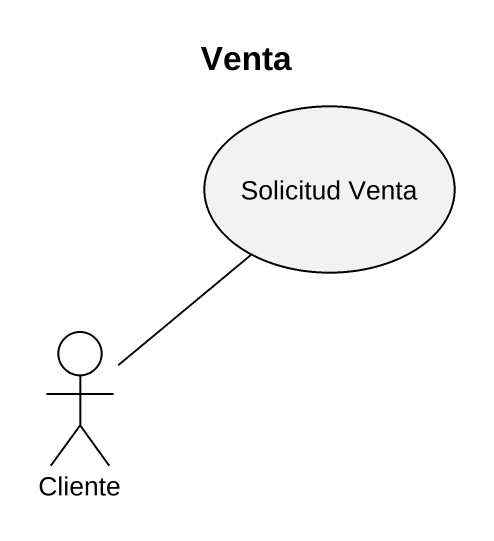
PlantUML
@startuml
title Venta
usecase "Solicitud Venta" as Solicitud_Venta
actor Cliente
Cliente -up- Solicitud_Venta
@enduml
